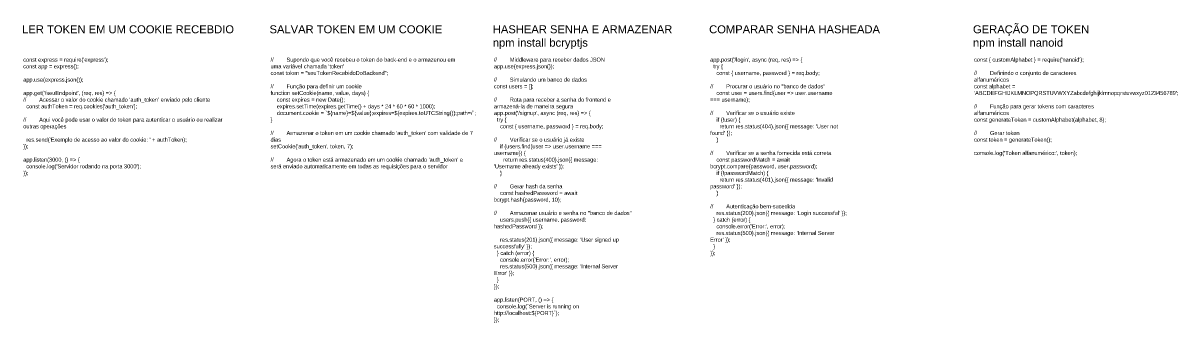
# Model space of a CAD drawing. Header units: inches. Extents: x -64 to 90, y -47 to 13.
# Drawn here: x -63.6 to -5.8, y -5.8 to 9.2 of the extents above; entities that cross this region are included whole.
import ezdxf

# ---------------------------------------------------------------- set-up
doc = ezdxf.new("R2010")
doc.units = ezdxf.units.IN
doc.header["$MEASUREMENT"] = 0
doc.styles.get("Standard").update_dxf_attribs({"font": 'arial.ttf'})

msp = doc.modelspace()

# ---------------------------------------------------------------- texts
at = {"attachment_point": 1}
for s, width, gutter_width, insert, char_height in [('LER TOKEN EM UM COOKIE RECEBDIO', 13.05659, 2, (-63.608, 9.089), 0.4), ('SALVAR TOKEN EM UM COOKIE', 13.05659, 2, (-51.246, 9.089), 0.4), ('HASHEAR SENHA E ARMAZENAR\\Pnpm install bcryptjs', 13.05659, 2, (-40.088, 9.089), 0.4), ('COMPARAR SENHA HASHEADA', 13.05659, 2, (-29.277, 9.089), 0.4), ('GERAÇÃO DE TOKEN\\Pnpm install nanoid', 13.05659, 2, (-16.09, 9.089), 0.4), ("const express = require('express');\\Pconst app = express();\\P\\Papp.use(express.json());\\P\\Papp.get('/seuEndpoint', (req, res) => \\{\\P//^IAcessar o valor do cookie chamado 'auth_token' enviado pelo cliente\\P  const authToken = req.cookies['auth_token'];\\P\\P//^IAqui você pode usar o valor do token para autenticar o usuário ou realizar outras operações\\P\\P  res.send('Exemplo de acesso ao valor do cookie: ' + authToken);\\P\\});\\P\\Papp.listen(3000, () => \\{\\P  console.log('Servidor rodando na porta 3000');\\P\\});", 10.54943, 1, (-63.556, 7.47), 0.2), ('//^ISupondo que você recebeu o token do back-end e o armazenou em uma variável chamada \'token\'\\Pconst token = "seuTokenRecebidoDoBackend";\\P\\P//^IFunção para definir um cookie\\Pfunction setCookie(name, value, days) \\{\\P    const expires = new Date();\\P    expires.setTime(expires.getTime() + days * 24 * 60 * 60 * 1000);\\P    document.cookie = `$\\{name\\}=$\\{value\\};expires=$\\{expires.toUTCString()\\};path=/`;\\P\\}\\P\\P//^IArmazenar o token em um cookie chamado \'auth_token\' com validade de 7 dias\\PsetCookie(\'auth_token\', token, 7);\\P\\P//^IAgora o token está armazenado em um cookie chamado \'auth_token\' e será enviado automaticamente em todas as requisições para o servidor', 9.77697, 1, (-51.195, 7.47), 0.2), ('//^IMiddleware para receber dados JSON\\Papp.use(express.json());\\P\\P//^ISimulando um banco de dados\\Pconst users = [];\\P\\P//^IRota para receber a senha do frontend e armazená-la de maneira segura\\Papp.post(\'/signup\', async (req, res) => \\{\\P  try \\{\\P    const \\{ username, password \\} = req.body;\\P\\P//^IVerificar se o usuário já existe\\P    if (users.find(user => user.username === username)) \\{\\P      return res.status(400).json(\\{ message: \'Username already exists\' \\});\\P    \\}\\P\\P//^IGerar hash da senha\\P    const hashedPassword = await bcrypt.hash(password, 10);\\P\\P//^IArmazenar usuário e senha no "banco de dados"\\P    users.push(\\{ username, password: hashedPassword \\});\\P\\P    res.status(201).json(\\{ message: \'User signed up successfully\' \\});\\P  \\} catch (error) \\{\\P    console.error(\'Error:\', error);\\P    res.status(500).json(\\{ message: \'Internal Server Error\' \\});\\P  \\}\\P\\});\\P\\Papp.listen(PORT, () => \\{\\P  console.log(`Server is running on http://localhost:$\\{PORT\\}`);\\P\\});', 6.5283, 1, (-40.036, 7.47), 0.2), ('app.post(\'/login\', async (req, res) => \\{\\P  try \\{\\P    const \\{ username, password \\} = req.body;\\P\\P//^IProcurar o usuário no "banco de dados"\\P    const user = users.find(user => user.username === username);\\P\\P//^IVerificar se o usuário existe\\P    if (!user) \\{\\P      return res.status(404).json(\\{ message: \'User not found\' \\});\\P    \\}\\P\\P//^IVerificar se a senha fornecida está correta\\P    const passwordMatch = await bcrypt.compare(password, user.password);\\P    if (!passwordMatch) \\{\\P      return res.status(401).json(\\{ message: \'Invalid password\' \\});\\P    \\}\\P\\P//^IAutenticação bem-sucedida\\P    res.status(200).json(\\{ message: \'Login successful\' \\});\\P  \\} catch (error) \\{\\P    console.error(\'Error:\', error);\\P    res.status(500).json(\\{ message: \'Internal Server Error\' \\});\\P  \\}\\P\\});', 6.5283, 1, (-29.225, 7.47), 0.2), ("const \\{ customAlphabet \\} = require('nanoid');\\P\\P//^IDefinindo o conjunto de caracteres alfanuméricos\\Pconst alphabet = 'ABCDEFGHIJKLMNOPQRSTUVWXYZabcdefghijklmnopqrstuvwxyz0123456789';\\P\\P//^IFunção para gerar tokens com caracteres alfanuméricos\\Pconst generateToken = customAlphabet(alphabet, 8);\\P\\P//^IGerar token\\Pconst token = generateToken();\\P\\Pconsole.log('Token alfanumérico:', token);", 6.5283, 1, (-16.039, 7.47), 0.2)]:
    msp.add_mtext_dynamic_manual_height_columns(s, width=width, gutter_width=gutter_width, heights=[0], dxfattribs=dict(at, insert=insert, char_height=char_height))

doc.saveas('drawing.dxf')
